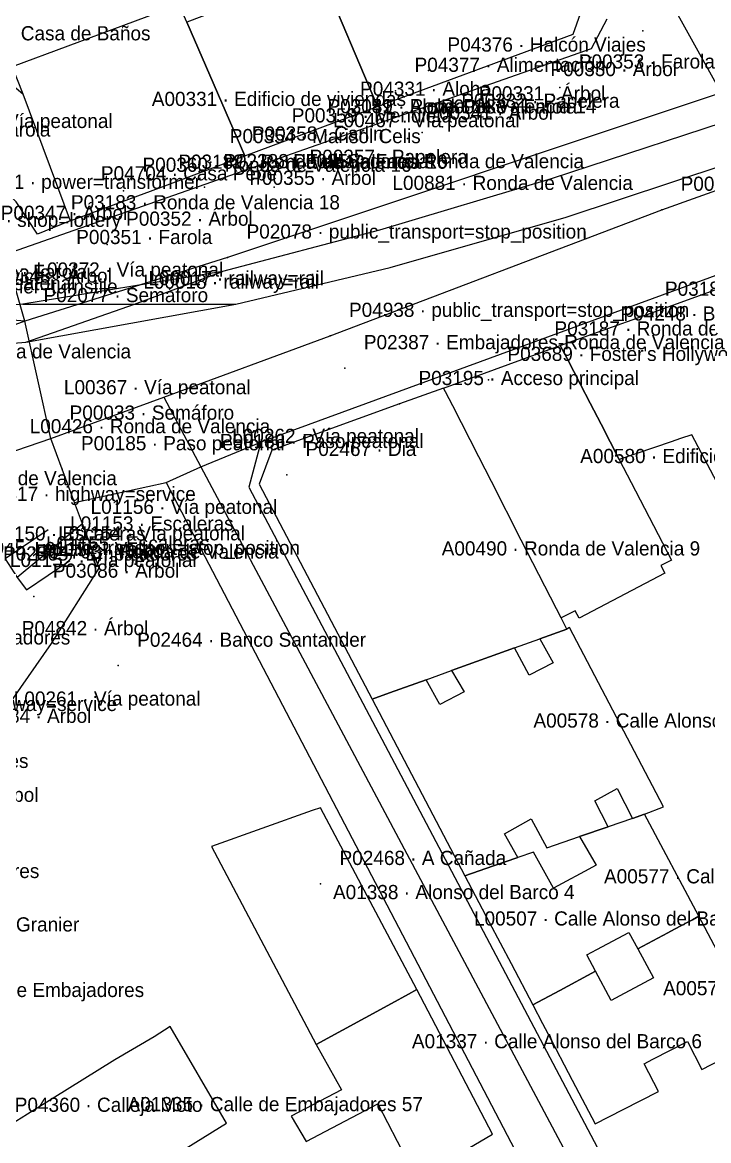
# Model space of a CAD drawing. Header units: metres. Extents: x 436207 to 441321, y 4465685 to 4475088.
# Drawn here: x 440444.7 to 440517.3, y 4472891.7 to 4473009.9 of the extents above; entities that cross this region are included whole.
import ezdxf

# ---------------------------------------------------------------- set-up
doc = ezdxf.new("R2010")
doc.units = ezdxf.units.M
for name, color, linetype, true_color in [('G_A_EDI', 7, 'CONTINUOUS', 0xa4a4a4), ('G_A_EQU', 7, 'CONTINUOUS', 0x8e5aa4), ('G_L_ACC', 7, 'CONTINUOUS', 0xe68241), ('G_L_BAR', 7, 'CONTINUOUS', 0x333333), ('G_L_TRA', 7, 'CONTINUOUS', 0x376b91), ('G_L_VIA', 7, 'CONTINUOUS', 0x555555), ('G_P_ACC', 7, 'CONTINUOUS', 0xe68241), ('G_P_COM', 7, 'CONTINUOUS', 0xce3b37), ('G_P_EQU', 7, 'CONTINUOUS', 0x8e5aa4), ('G_P_MOB', 7, 'CONTINUOUS', 0x268c9e), ('G_P_TRA', 7, 'CONTINUOUS', 0x376b91), ('G_P_UMB', 7, 'CONTINUOUS', 0x9e6a39), ('G_P_VER', 7, 'CONTINUOUS', 0x4d745d), ('T_A_EDI', 7, 'CONTINUOUS', 0xa4a4a4), ('T_A_EQU', 7, 'CONTINUOUS', 0x8e5aa4), ('T_L_ACC', 7, 'CONTINUOUS', 0xe68241), ('T_L_BAR', 7, 'CONTINUOUS', 0x333333), ('T_L_TRA', 7, 'CONTINUOUS', 0x376b91), ('T_L_VIA', 7, 'CONTINUOUS', 0x555555), ('T_P_ACC', 7, 'CONTINUOUS', 0xe68241), ('T_P_BAR', 7, 'CONTINUOUS', 0x333333), ('T_P_COM', 7, 'CONTINUOUS', 0xce3b37), ('T_P_EQU', 7, 'CONTINUOUS', 0x8e5aa4), ('T_P_INF', 7, 'CONTINUOUS', 0x777777), ('T_P_MOB', 7, 'CONTINUOUS', 0x268c9e), ('T_P_TRA', 7, 'CONTINUOUS', 0x376b91), ('T_P_UMB', 7, 'CONTINUOUS', 0x9e6a39), ('T_P_VER', 7, 'CONTINUOUS', 0x4d745d)]:
    doc.layers.add(name, color=color, linetype=linetype, true_color=true_color)

msp = doc.modelspace()

# ---------------------------------------------------------------- linework, layer by layer
at = {"layer": 'G_A_EDI'}
for points in [[(440454.14, 4473028.46), (440458.75, 4473017.97), (440461.31, 4473011.77), (440468.11, 4473014.36), (440468.74, 4473012.47), (440462.11, 4473009.95), (440468.26, 4472995.8), (440474.99, 4472998.31), (440482.28, 4473001.03), (440476.18, 4473015.46), (440469.78, 4473012.87), (440469.11, 4473014.7), (440475.39, 4473017.16), (440466.47, 4473036.54), (440464.16, 4473035.01), (440459.04, 4473031.66)], [(440482.28, 4473001.03), (440502.98, 4473008.69), (440504.13, 4473011.94), (440500.78, 4473017.41), (440494.97, 4473026.91), (440486.03, 4473021.47), (440487.31, 4473019.02), (440489.57, 4473014.76), (440488.48, 4473014.3), (440486.14, 4473018.3), (440482.04, 4473015.81), (440480.8, 4473018.16), (440476.18, 4473015.46)], [(440461.31, 4473011.77), (440443.66, 4473005.21), (440444.79, 4473002.37), (440449.79, 4472988.93), (440459.22, 4472992.44), (440468.26, 4472995.8), (440462.11, 4473009.95)], [(440507.83, 4472963.71), (440509.1, 4472961.28), (440513.37, 4472953.07), (440512.24, 4472952.48), (440512.67, 4472951.67), (440503.59, 4472946.91), (440503.17, 4472947.71), (440501.69, 4472946.94), (440501.19, 4472947.92), (440497.48, 4472955.17), (440494.32, 4472961.36), (440492.99, 4472963.98), (440490.23, 4472969.36), (440489.47, 4472970.84), (440489.26, 4472971.26), (440498.99, 4472974.81), (440501.61, 4472975.77), (440501.88, 4472975.23), (440502.32, 4472974.38), (440503.74, 4472971.63), (440504.76, 4472969.66), (440505.92, 4472967.42)], [(440481.73, 4472938.36), (440483.54, 4472939.01), (440487.41, 4472940.4), (440490.12, 4472941.38), (440496.78, 4472943.77), (440499.46, 4472944.73), (440502.29, 4472945.75), (440501.69, 4472946.94), (440501.19, 4472947.92), (440497.48, 4472955.17), (440494.32, 4472961.36), (440492.99, 4472963.98), (440490.23, 4472969.36), (440489.47, 4472970.84), (440489.26, 4472971.26), (440484.62, 4472969.57), (440471.11, 4472964.68), (440469.78, 4472961.08)], [(440510.5, 4472926.19), (440512.52, 4472926.96), (440502.58, 4472945.94), (440502.29, 4472945.75), (440499.46, 4472944.73), (440500.85, 4472942.21), (440498.32, 4472940.9), (440496.78, 4472943.77), (440490.12, 4472941.38), (440491.44, 4472939.13), (440488.87, 4472937.8), (440487.41, 4472940.4), (440483.54, 4472939.01), (440481.73, 4472938.36), (440491.53, 4472919.69), (440494.53, 4472920.72), (440497.1, 4472921.6), (440495.72, 4472924.12), (440498.53, 4472925.71), (440500.18, 4472922.65), (440503.65, 4472923.84), (440506.67, 4472924.87), (440505.25, 4472927.59), (440507.63, 4472928.9), (440509.24, 4472925.75)], [(440486.45, 4472907.64), (440476.26, 4472926.88), (440475.39, 4472926.58), (440464.73, 4472922.79), (440475.78, 4472901.84), (440483.75, 4472906.17), (440485.56, 4472907.16)], [(440516.24, 4472915.4), (440510.5, 4472926.19), (440509.24, 4472925.75), (440506.67, 4472924.87), (440503.65, 4472923.84), (440505.4, 4472920.8), (440504.16, 4472920.13), (440501.82, 4472918.86), (440500.89, 4472918.36), (440498.79, 4472922.17), (440497.1, 4472921.6), (440494.53, 4472920.72), (440491.53, 4472919.69), (440494.1, 4472914.79), (440496.4, 4472910.4), (440498.7, 4472906.03), (440501.55, 4472907.55), (440505.34, 4472909.58), (440504.41, 4472911.32), (440505.47, 4472911.88), (440508.86, 4472913.7), (440509.8, 4472911.96), (440512.98, 4472913.66), (440513.68, 4472914.03), (440515.15, 4472914.82), (440515.57, 4472915.03)], [(440494.43, 4472892.35), (440486.45, 4472907.64), (440485.56, 4472907.16), (440483.75, 4472906.17), (440475.78, 4472901.84), (440478.47, 4472897.05), (440473.14, 4472894.26), (440474.75, 4472891.6), (440482.3, 4472895.56), (440486.42, 4472887.68), (440487.63, 4472888.34), (440491.09, 4472890.39), (440491.87, 4472890.83)], [(440441.38, 4472892.06), (440444.39, 4472886.93), (440447.41, 4472881.76), (440451.33, 4472884.2), (440463.08, 4472891.51), (440466.33, 4472893.52), (440460.35, 4472903.76), (440458.67, 4472902.66), (440454.5, 4472900.21), (440447.88, 4472896.08), (440445.28, 4472894.47), (440444.6, 4472894.05)]]:
    msp.add_lwpolyline(points, close=True, dxfattribs=at)
for points in [[(440519.13, 4472959.45), (440515.51, 4472966.32), (440514.31, 4472965.91), (440513.33, 4472965.58), (440507.83, 4472963.71), (440505.92, 4472967.42), (440504.76, 4472969.66), (440503.74, 4472971.63), (440502.32, 4472974.38), (440501.88, 4472975.23), (440501.61, 4472975.77), (440510.67, 4472979.01), (440518.76, 4472981.92)], [(440523.07, 4472902.54), (440516.24, 4472915.4), (440515.57, 4472915.03), (440515.15, 4472914.82), (440513.68, 4472914.03), (440512.98, 4472913.66), (440509.8, 4472911.96), (440511.46, 4472908.89), (440510.46, 4472908.36), (440507.89, 4472906.99), (440506.99, 4472906.51), (440505.34, 4472909.58), (440501.55, 4472907.55), (440498.7, 4472906.03), (440499.73, 4472904.06), (440500.28, 4472903.02), (440502.87, 4472898.06), (440505.3, 4472893.44), (440508.26, 4472894.96), (440512, 4472896.87), (440510.48, 4472899.81), (440511.4, 4472900.28), (440515.04, 4472902.15), (440516.56, 4472899.21), (440520.45, 4472901.2)]]:
    msp.add_lwpolyline(points, dxfattribs=at)
at = {"layer": 'G_A_EQU'}
msp.add_lwpolyline([(440449.79, 4472988.93), (440447.87, 4472988.15), (440446.35, 4472987.52), (440444.07, 4472990.95), (440438.76, 4472996.46), (440432.03, 4473001.84), (440427.77, 4473004.35), (440426.76, 4473007.69), (440425.97, 4473008), (440435.84, 4473025.09), (440440.03, 4473014.33), (440436.95, 4473008.99), (440444.79, 4473002.37)], close=True, dxfattribs=at)
at = {"layer": 'G_L_ACC'}
for points in [[(440448.8, 4472955.02), (440446.78, 4472953.36)], [(440446.28, 4472952.95), (440444.18, 4472951.23)]]:
    msp.add_lwpolyline(points, dxfattribs=at)
at = {"layer": 'G_L_BAR'}
msp.add_lwpolyline([(440447.45, 4472956.25), (440442.93, 4472953.18), (440444.18, 4472951.23), (440445.16, 4472949.92), (440449.75, 4472953.03)], dxfattribs=at)
at = {"layer": 'G_L_TRA'}
for points in [[(441136.03, 4473216.31), (441054.76, 4473187.27), (441004.18, 4473170.63), (440663.88, 4473046.89), (440500.63, 4472993.39), (440482.5, 4472987.95), (440465.88, 4472983.58), (440444.8, 4472980.12)], [(440445.09, 4472976.11), (440467.3, 4472980.14), (440483.63, 4472984), (440502.22, 4472989.31), (440665.21, 4473043.36), (441007.22, 4473166.39), (441056.09, 4473183.81), (441137.81, 4473212.53)], [(440444.8, 4472980.12), (440428.01, 4472978.49), (440402.61, 4472976.46), (440385.77, 4472975.02), (440358.99, 4472973.71), (440313.17, 4472973.78), (440280.98, 4472975.69), (440250.57, 4472977.88), (439655.12, 4473120.1)], [(439654.56, 4473117.13), (440249.68, 4472974.22), (440280.5, 4472971.62), (440313.82, 4472969.65), (440357.08, 4472970.21), (440386.04, 4472971.57), (440423.39, 4472974.34), (440445.09, 4472976.11)], [(440445.09, 4472976.11), (440456.58, 4472980.13), (440465.88, 4472983.58)], [(440444.8, 4472980.12), (440456.58, 4472980.13), (440467.3, 4472980.14)]]:
    msp.add_lwpolyline(points, dxfattribs=at)
at = {"layer": 'G_L_VIA'}
for points in [[(440375.52, 4473247.27), (440377.45, 4473243.4), (440404.92, 4473188.67), (440408.34, 4473182.86), (440409.42, 4473181.02), (440460.73, 4473097.79), (440461.38, 4473096.65), (440464.91, 4473090.46), (440468.04, 4473085.38), (440469.23, 4473083.47), (440513.52, 4473011.68), (440518.61, 4473002.46), (440523.38, 4472994.03)], [(440447.73, 4472965.91), (440459.69, 4472970.28), (440477.27, 4472976.78), (440512.33, 4472990.11), (440523.38, 4472994.03), (440533.66, 4472997.86), (440639.17, 4473034.99), (440657.96, 4473042.2)], [(440506.52, 4473010.25), (440504.87, 4473007.13), (440442.97, 4472985.37)], [(440518.61, 4473002.46), (440466.44, 4472985.06), (440444.98, 4472978.34)], [(440444.98, 4472978.34), (440443.45, 4472983.75)], [(440523.3, 4472981.95), (440518.43, 4472983.3), (440469.93, 4472965.54), (440468.67, 4472960.77), (440520.58, 4472862.41), (440572.44, 4472881.41), (440574.08, 4472885.88), (440523.3, 4472981.95)], [(440444.98, 4472978.34), (440431.64, 4472979.44), (440414.41, 4472980.99), (440398.36, 4472980.83)], [(440444.98, 4472978.34), (440414.16, 4472967), (440412.63, 4472966.43)], [(440450.25, 4472959.16), (440448.93, 4472962.67), (440447.73, 4472965.91), (440444.98, 4472978.34)], [(440459.69, 4472970.28), (440463.62, 4472962.91), (440517.31, 4472862.01), (440521.28, 4472854.57)], [(440439.29, 4472963.02), (440447.73, 4472965.91)], [(440459.94, 4472961.28), (440463.62, 4472962.91), (440469.93, 4472965.54)], [(440450.25, 4472959.16), (440459.94, 4472961.28), (440512.77, 4472860.16), (440472.33, 4472843.99), (440467.11, 4472845.76), (440426.47, 4472913.61)], [(440426.47, 4472913.61), (440427.78, 4472918.57), (440438.88, 4472931.44), (440447.82, 4472944.23), (440452.84, 4472952.2), (440451.09, 4472956.88), (440450.25, 4472959.16)], [(440451.09, 4472956.88), (440448.8, 4472955.02)], [(440446.78, 4472953.36), (440446.28, 4472952.95)]]:
    msp.add_lwpolyline(points, dxfattribs=at)
at = {"layer": 'G_P_ACC'}
for p in [(440501.57, 4473003.04), (440487, 4472998.28), (440471.37, 4472992.5), (440512.33, 4472990.11), (440448.43, 4472984.48), (440444.98, 4472978.34), (440447.73, 4472965.91), (440463.62, 4472962.91), (440448.93, 4472962.67)]:
    msp.add_point(p, dxfattribs=at)
at = {"layer": 'G_P_COM'}
for p in [(440487.68, 4473004.83), (440484.2, 4473002.69), (440471.22, 4472997.34), (440464.67, 4472995.15), (440467, 4472995.42), (440455.44, 4472992.12), (440472.68, 4472962.07)]:
    msp.add_point(p, dxfattribs=at)
at = {"layer": 'G_P_EQU'}
for p in [(440474.99, 4472998.31), (440505.97, 4472976.39), (440454.88, 4472941.9), (440476.27, 4472918.82)]:
    msp.add_point(p, dxfattribs=at)
at = {"layer": 'G_P_MOB'}
for p in [(440510.32, 4473009.04), (440489.14, 4472998.89), (440473.1, 4472992.96)]:
    msp.add_point(p, dxfattribs=at)
at = {"layer": 'G_P_TRA'}
for p in [(440463.98, 4472992.5), (440466.44, 4472985.06), (440477.27, 4472976.78), (440478.84, 4472973.36)]:
    msp.add_point(p, dxfattribs=at)
at = {"layer": 'G_P_UMB'}
for p in [(440478.44, 4473000.16), (440474.99, 4472998.31), (440459.22, 4472992.44), (440451.04, 4472991.21), (440447.87, 4472988.15), (440510.67, 4472979.01), (440498.99, 4472974.81), (440494.02, 4472972.12), (440484.62, 4472969.57)]:
    msp.add_point(p, dxfattribs=at)
at = {"layer": 'G_P_VER'}
for p in [(440498.57, 4473002.24), (440490.99, 4472999.67), (440485.45, 4472997.63), (440466.73, 4472990.74), (440453.71, 4472986.42), (440445.96, 4472949.2)]:
    msp.add_point(p, dxfattribs=at)

# ---------------------------------------------------------------- texts
at = {"layer": 'T_A_EDI'}
for s, p in [('A00331 · Edificio de viviendas', (440458.42, 4473001.08)), ('A00580 · Edificio de viviendas', (440503.71, 4472963.32)), ('A00490 · Ronda de Valencia 9', (440489.07, 4472953.55)), ('A00578 · Calle Alonso del Barco 3', (440498.77, 4472935.35)), ('A00577 · Calle Alonso del Barco 5', (440506.23, 4472918.88)), ('A01338 · Alonso del Barco 4', (440477.58, 4472917.21)), ('A00575 · Calle Alonso del Barco 7', (440512.48, 4472907.05)), ('A01337 · Calle Alonso del Barco 6', (440485.92, 4472901.44)), ('A01335 · Calle de Embajadores 57', (440455.86, 4472894.79))]:
    msp.add_text(s, height=1.5, dxfattribs=at).set_placement(p)
at = {"layer": 'T_A_EQU'}
msp.add_text('A00110 · Casa de Baños', height=1.5, dxfattribs=at).set_placement((440435.87, 4473008.02))
at = {"layer": 'T_L_ACC'}
for s, p in [('L01153 · Escaleras', (440449.79, 4472956.19)), ('L01150 · Escaleras', (440440.5, 4472955.13)), ('L01155 · Escaleras', (440447.23, 4472954.09))]:
    msp.add_text(s, height=1.5, dxfattribs=at).set_placement(p)
at = {"layer": 'T_L_BAR'}
msp.add_text('L01157 · Valla', height=1.5, dxfattribs=at).set_placement((440446.02, 4472953.48))
at = {"layer": 'T_L_TRA'}
for s, p in [('L00018 · railway=rail', (440457.52, 4472981.76)), ('L00017 · railway=rail', (440458.05, 4472982.13))]:
    msp.add_text(s, height=1.5, dxfattribs=at).set_placement(p)
at = {"layer": 'T_L_VIA'}
for s, p in [('L00820 · Vía peatonal', (440434.54, 4472998.75)), ('L00467 · Vía peatonal', (440477.58, 4472998.83)), ('L00881 · Ronda de Valencia', (440483.86, 4472992.2)), ('L00372 · Vía peatonal', (440446.22, 4472983.04)), ('L00859 · highway=service', (440423.7, 4472982.33)), ('L01151 · Vía peatonal', (440430.6, 4472981.61)), ('L00876 · Ronda de Valencia', (440430.8, 4472974.39)), ('L00367 · Vía peatonal', (440449.13, 4472970.6)), ('L00426 · Ronda de Valencia', (440445.51, 4472966.47)), ('L00262 · Vía peatonal', (440466.92, 4472965.45)), ('L00030 · Ronda de Valencia', (440429.3, 4472960.98)), ('L01417 · highway=service', (440439.71, 4472959.32)), ('L01156 · Vía peatonal', (440451.95, 4472957.95)), ('L01154 · Vía peatonal', (440448.53, 4472955.15)), ('L01152 · Vía peatonal', (440443.42, 4472952.33)), ('L01290 · Glorieta de Embajadores', (440419.14, 4472944.14)), ('L00261 · Vía peatonal', (440443.83, 4472937.67)), ('L00894 · highway=service', (440431.4, 4472937.1)), ('L00992 · Glorieta de Embajadores', (440414.72, 4472931.08)), ('L01394 · Calle de Embajadores', (440418.32, 4472919.44)), ('L00507 · Calle Alonso del Barco', (440492.48, 4472914.42))]:
    msp.add_text(s, height=1.5, dxfattribs=at).set_placement(p)
at = {"layer": 'T_P_ACC'}
for s, p in [('P00353 · Farola', (440503.57, 4473005.04)), ('P00333 · Farola', (440489, 4473000.28)), ('P00346 · Farola', (440433.32, 4472997.85)), ('P00356 · Farola', (440473.37, 4472994.5)), ('P00036 · Semáforo', (440514.33, 4472992.11)), ('P00351 · Farola', (440450.43, 4472986.48)), ('P00349 · Farola', (440437.19, 4472982.8)), ('P02077 · Semáforo', (440446.98, 4472980.34)), ('P00033 · Semáforo', (440449.73, 4472967.91)), ('P00186 · Paso peatonal', (440465.62, 4472964.91)), ('P00185 · Paso peatonal', (440450.93, 4472964.67))]:
    msp.add_text(s, height=1.5, dxfattribs=at).set_placement(p)
at = {"layer": 'T_P_BAR'}
msp.add_text('P04840 · barrier=turnstile', height=1.5, dxfattribs=at).set_placement((440432.12, 4472981.26))
at = {"layer": 'T_P_COM'}
for s, p in [('P04376 · Halcón Viajes', (440489.68, 4473006.83)), ('P04377 · Alimentación', (440486.2, 4473004.69)), ('P00359 · Mendieta', (440473.22, 4472999.34)), ('P00354 · Marisol Celis', (440466.67, 4472997.15)), ('P00358 · Carlin', (440469, 4472997.42)), ('P00360 · Ronda de Valencia 16', (440457.44, 4472994.12)), ('P00350 · shop=lottery', (440435.49, 4472988.3)), ('P02467 · Dia', (440474.68, 4472964.07)), ('P02465 · Granier', (440435.36, 4472913.79)), ('P04360 · Calleja Moto', (440443.93, 4472894.72))]:
    msp.add_text(s, height=1.5, dxfattribs=at).set_placement(p)
at = {"layer": 'T_P_EQU'}
for s, p in [('P02049 · Aloha Poké', (440476.99, 4473000.31)), ('P04248 · Boduo', (440507.97, 4472978.39)), ('P02464 · Banco Santander', (440456.88, 4472943.9)), ('P02468 · A Cañada', (440478.27, 4472920.82)), ('P04238 · Calle de Embajadores', (440429.18, 4472906.86))]:
    msp.add_text(s, height=1.5, dxfattribs=at).set_placement(p)
at = {"layer": 'T_P_INF'}
msp.add_text('P02081 · power=transformer', height=1.5, dxfattribs=at).set_placement((440438.03, 4472992.32))
at = {"layer": 'T_P_MOB'}
for s, p in [('P00332 · Papelera', (440491.14, 4473000.89)), ('P00357 · Papelera', (440475.1, 4472994.96))]:
    msp.add_text(s, height=1.5, dxfattribs=at).set_placement(p)
at = {"layer": 'T_P_TRA'}
for s, p in [('P02388 · Embajadores-Ronda de Valencia', (440465.98, 4472994.5)), ('P02078 · public_transport=stop_position', (440468.44, 4472987.06)), ('P04938 · public_transport=stop_position', (440479.27, 4472978.78)), ('P02387 · Embajadores-Ronda de Valencia', (440480.84, 4472975.36)), ('P04945 · public_transport=stop_position', (440438.13, 4472953.62)), ('P02365 · Embajadores', (440442.69, 4472953.01)), ('P04703 · Ronda de Valencia', (440446.18, 4472953.23))]:
    msp.add_text(s, height=1.5, dxfattribs=at).set_placement(p)
at = {"layer": 'T_P_UMB'}
for s, p in [('P04331 · Aloha', (440480.44, 4473002.16)), ('P03181 · Ronda de Valencia 14', (440476.99, 4473000.31)), ('P03182 · Ronda de Valencia 16', (440461.22, 4472994.44)), ('P04704 · Casa Pepe', (440453.04, 4472993.21)), ('P03183 · Ronda de Valencia 18', (440449.87, 4472990.15)), ('P03186 · Ronda de Valencia 5', (440512.67, 4472981.01)), ('P03187 · Ronda de Valencia 7', (440500.99, 4472976.81)), ("P03689 · Foster's Hollywood", (440496.02, 4472974.12)), ('P03195 · Acceso principal', (440486.62, 4472971.57))]:
    msp.add_text(s, height=1.5, dxfattribs=at).set_placement(p)
at = {"layer": 'T_P_VER'}
for s, p in [('P00330 · Árbol', (440500.57, 4473004.24)), ('P00331 · Árbol', (440492.99, 4473001.67)), ('P00341 · Árbol', (440487.45, 4472999.63)), ('P00355 · Árbol', (440468.73, 4472992.74)), ('P00347 · Árbol', (440442.45, 4472989.04)), ('P00352 · Árbol', (440455.71, 4472988.42)), ('P00348 · Árbol', (440440.81, 4472982.4)), ('P03086 · Árbol', (440447.96, 4472951.2)), ('P04842 · Árbol', (440444.67, 4472945.12)), ('P03084 · Árbol', (440438.65, 4472935.85)), ('P03083 · Árbol', (440433.06, 4472927.5))]:
    msp.add_text(s, height=1.5, dxfattribs=at).set_placement(p)

doc.saveas('drawing.dxf')
